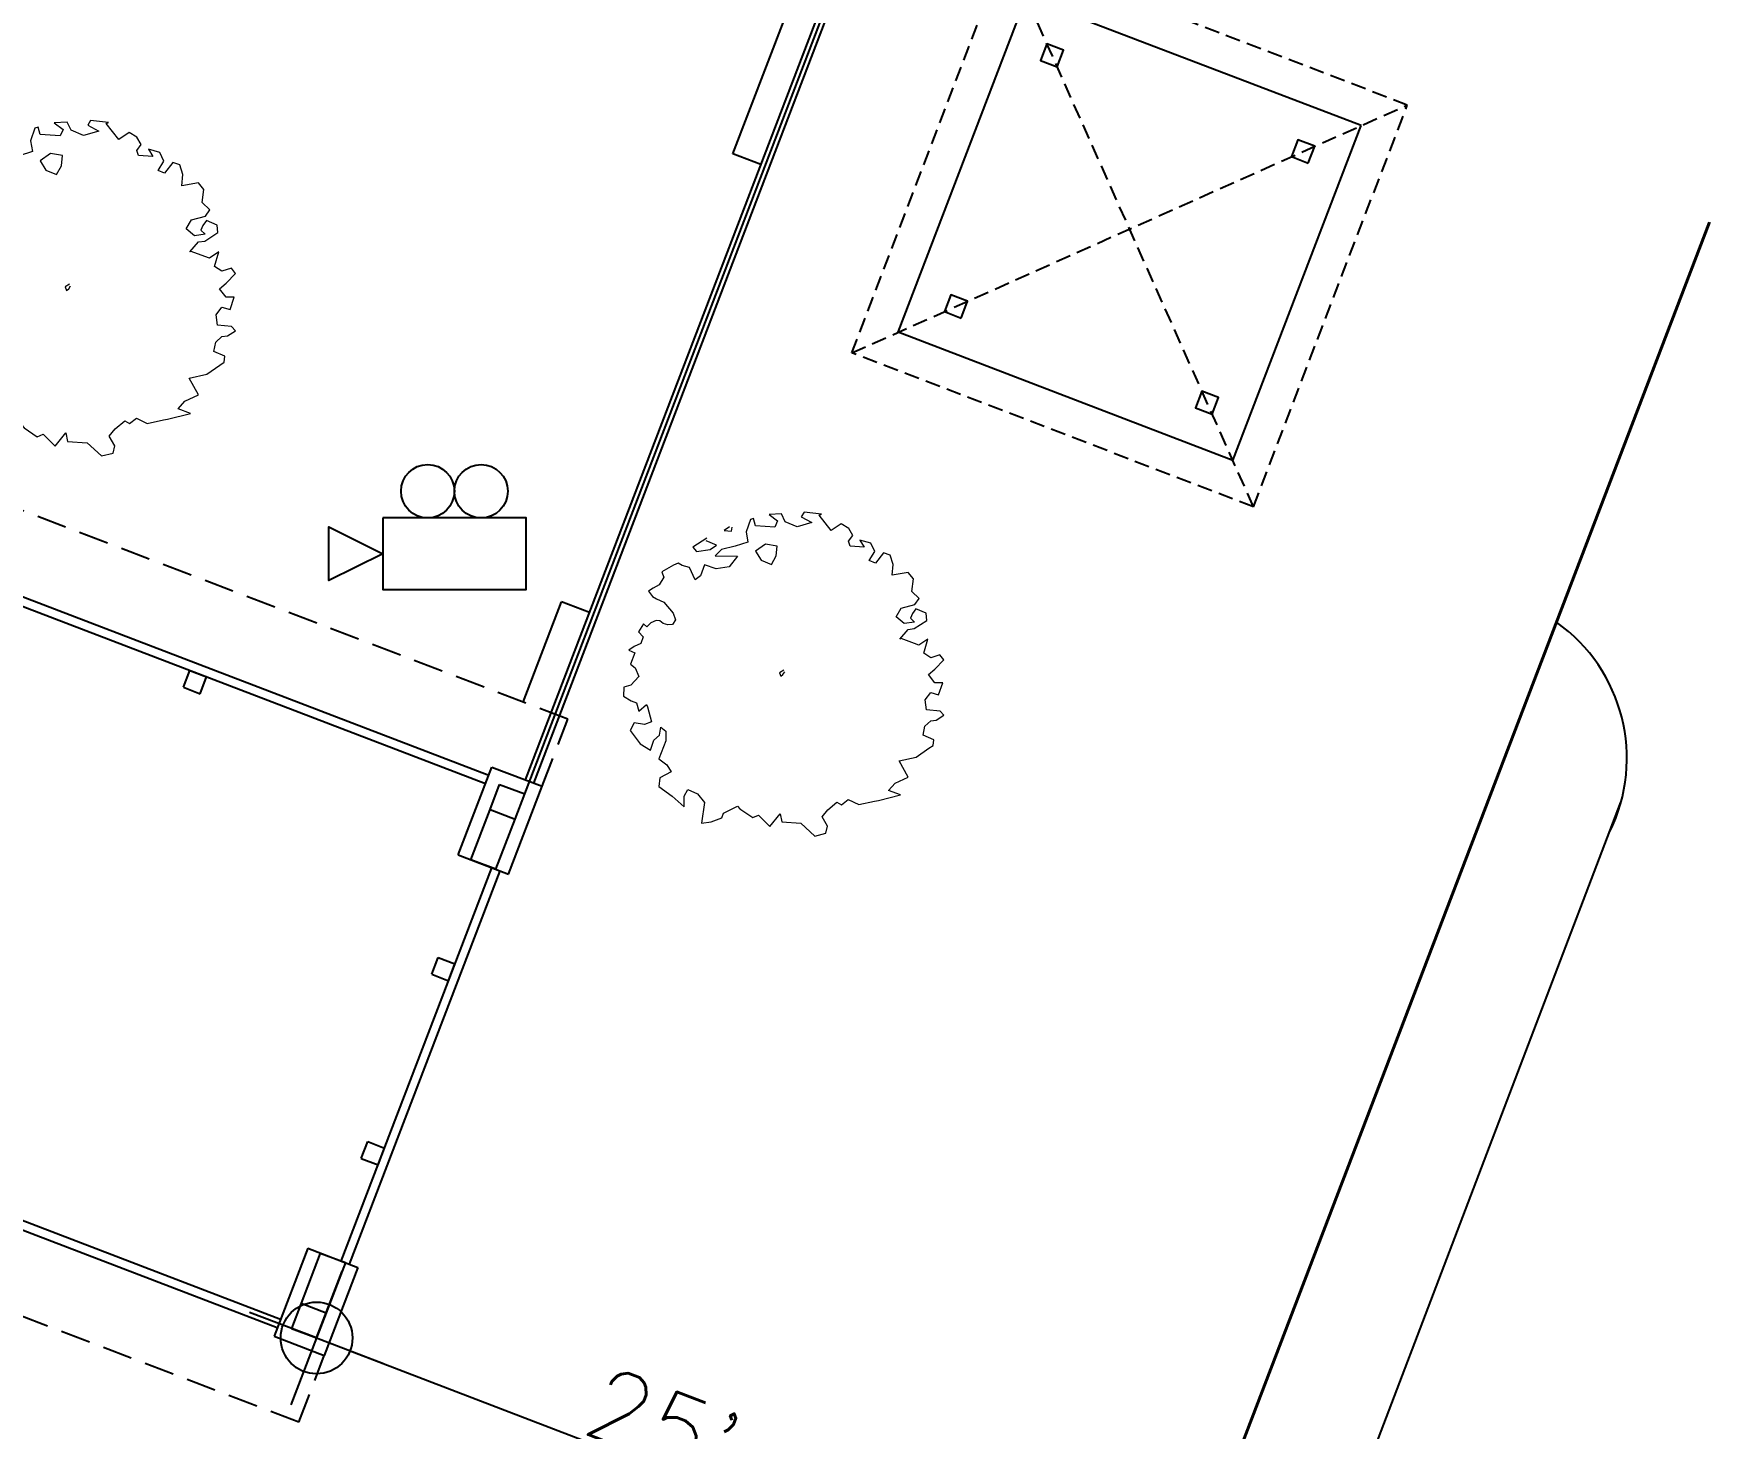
# Model space of a CAD drawing. Extents: x 2080 to 102399, y 2071 to 93424.
# Drawn here: x 77455 to 78016, y 80191 to 80658 of the extents above; entities that cross this region are included whole.
import ezdxf

# ---------------------------------------------------------------- set-up
doc = ezdxf.new("R2010")
doc.units = 0
doc.header["$LTSCALE"] = 20
doc.header["$MEASUREMENT"] = 0
doc.header["$PDMODE"] = 34
doc.header["$PDSIZE"] = 5
doc.linetypes.add('DASHED', pattern=[0.75, 0.5, -0.25])
doc.linetypes.add('HIDDEN', pattern=[0.375, 0.25, -0.125])
for name, color, linetype, lineweight in [('camera', 11, 'Continuous', 13), ('fence', 13, 'FENCELINE2', 40), ('Mango tree', 96, 'Continuous', 5), ('sappotta', 114, 'Continuous', 5)]:
    doc.layers.add(name, color=color, linetype=linetype, lineweight=lineweight)
doc.layers.add('correct', color=230, linetype='Continuous', plot=False)
for name, color, linetype in [('DIMLINE', 254, 'Continuous'), ('ELEC', 11, 'Continuous'), ('road', 2, 'Continuous'), ('Roof lilne', 31, 'Continuous'), ('wall', 13, 'Continuous')]:
    doc.layers.add(name, color=color, linetype=linetype)
doc.styles.add('STYLE1', font='romans.shx')
doc.linetypes.add('FENCELINE2', pattern='A,0.25,-0.1,[132,ltypeshp.shx,S=0.1,R=0,X=-0.1,Y=0],-0.1,1', length=1.45)
doc.dimstyles.get("Standard").update_dxf_attribs({"dimtxt": 24, "dimasz": 12, "dimexe": 0.18, "dimexo": 0.0625, "dimgap": 0, "dimtad": 1, "dimzin": 1, "dimdsep": 46, "dimlunit": 4, "dimtxsty": 'STYLE1', "dimblk": 'BLK', "dimcen": 0, "dimse1": 1, "dimse2": 1, "dimclrt": 3, "dimazin": 0, "dimtfac": 1, "dimtix": 1, "dimtmove": 2, "dimatfit": 3, "dimldrblk": 'BLK', "dimfxl": 1, "dimtolj": 1, "dimtzin": 0, "dimarcsym": 0})

# ---------------------------------------------------------------- blocks, each defined once
blk = doc.blocks.new('NEEM')
at = {"layer": 'sappotta', "linetype": 'Continuous'}
for p, q in [((0.003, 1.132), (-0.083, 1.127)), ((0.03, 1.077), (0.003, 1.132)), ((0.162, 1.144), (0.142, 1.112)), ((0.283, 1.13), (0.162, 1.144)), ((0.267, 1.123), (0.283, 1.13)), ((-0.359, 1.043), (-0.396, 1.016)), ((-0.396, 1.016), (-0.345, 1.011)), ((-0.345, 1.011), (-0.34, 1.039)), ((-0.213, 1.092), (-0.242, 1.007)), ((-0.191, 1.099), (-0.213, 1.092)), ((-0.177, 1.048), (-0.191, 1.099)), ((-0.043, 1.039), (-0.177, 1.048)), ((-0.083, 1.127), (-0.023, 1.083)), ((-0.023, 1.083), (-0.043, 1.039)), ((0.114, 1.043), (0.03, 1.077)), ((0.216, 1.072), (0.114, 1.043)), ((0.142, 1.112), (0.216, 1.072)), ((0.351, 1.016), (0.267, 1.123)), ((0.421, 1.063), (0.351, 1.016)), ((0.473, 1.03), (0.421, 1.063)), ((0.501, 0.982), (0.473, 1.03)), ((-0.517, 0.963), (-0.614, 0.901)), ((-0.521, 0.945), (-0.521, 0.945)), ((-0.449, 0.913), (-0.521, 0.945)), ((-0.494, 0.884), (-0.449, 0.913)), ((-0.32, 0.906), (-0.415, 0.884)), ((-0.23, 0.935), (-0.32, 0.906)), ((-0.242, 1.007), (-0.23, 0.935)), ((-0.108, 0.922), (-0.177, 0.872)), ((-0.027, 0.908), (-0.108, 0.922)), ((-0.034, 0.839), (-0.027, 0.908)), ((0.472, 0.942), (0.501, 0.982)), ((0.483, 0.908), (0.472, 0.942)), ((0.581, 0.9), (0.483, 0.908)), ((0.551, 0.95), (0.581, 0.9)), ((0.627, 0.928), (0.551, 0.95)), ((0.654, 0.87), (0.627, 0.928)), ((-0.614, 0.901), (-0.589, 0.87)), ((-0.589, 0.87), (-0.494, 0.884)), ((-0.415, 0.884), (-0.459, 0.839)), ((-0.459, 0.839), (-0.303, 0.837)), ((-0.303, 0.837), (-0.361, 0.762)), ((-0.177, 0.872), (-0.139, 0.809)), ((-0.139, 0.809), (-0.067, 0.78)), ((-0.067, 0.78), (-0.034, 0.839)), ((0.616, 0.806), (0.654, 0.87)), ((0.66, 0.788), (0.616, 0.806)), ((0.715, 0.86), (0.66, 0.788)), ((0.762, 0.844), (0.715, 0.86)), ((0.783, 0.779), (0.762, 0.844)), ((-0.818, 0.692), (-0.85, 0.638)), ((-0.783, 0.757), (-0.83, 0.729)), ((-0.83, 0.729), (-0.826, 0.714)), ((-0.826, 0.714), (-0.818, 0.692)), ((-0.749, 0.774), (-0.783, 0.757)), ((-0.717, 0.789), (-0.749, 0.774)), ((-0.689, 0.772), (-0.717, 0.789)), ((-0.638, 0.758), (-0.689, 0.772)), ((-0.598, 0.672), (-0.638, 0.758)), ((-0.562, 0.699), (-0.598, 0.672)), ((-0.533, 0.776), (-0.562, 0.699)), ((-0.452, 0.75), (-0.533, 0.776)), ((-0.361, 0.762), (-0.452, 0.75)), ((0.776, 0.704), (0.783, 0.779)), ((0.888, 0.723), (0.776, 0.704)), ((0.924, 0.679), (0.888, 0.723)), ((0.913, 0.591), (0.924, 0.679)), ((-0.892, 0.613), (-0.923, 0.594)), ((-0.923, 0.594), (-0.895, 0.555)), ((-0.85, 0.638), (-0.892, 0.613)), ((0.964, 0.541), (0.913, 0.591)), ((-0.895, 0.555), (-0.868, 0.54)), ((-0.868, 0.54), (-0.818, 0.517)), ((-0.818, 0.517), (-0.752, 0.44)), ((0.804, 0.415), (0.84, 0.475)), ((0.84, 0.475), (0.934, 0.5)), ((0.942, 0.471), (0.917, 0.437)), ((0.934, 0.5), (0.964, 0.541)), ((1.014, 0.439), (0.942, 0.471)), ((-0.96, 0.366), (-0.994, 0.31)), ((-0.935, 0.345), (-0.96, 0.366)), ((-0.908, 0.372), (-0.935, 0.345)), ((-0.87, 0.389), (-0.908, 0.372)), ((-0.846, 0.386), (-0.87, 0.389)), ((-0.821, 0.367), (-0.846, 0.386)), ((-0.788, 0.359), (-0.821, 0.367)), ((-0.757, 0.361), (-0.788, 0.359)), ((-0.735, 0.394), (-0.757, 0.361)), ((-0.752, 0.44), (-0.735, 0.394)), ((0.86, 0.367), (0.804, 0.415)), ((0.933, 0.378), (0.86, 0.367)), ((0.917, 0.437), (0.904, 0.404)), ((0.904, 0.404), (0.933, 0.378)), ((0.93, 0.332), (1.018, 0.389)), ((1.018, 0.389), (1.014, 0.439)), ((-0.978, 0.229), (-1.023, 0.208)), ((-0.994, 0.31), (-0.961, 0.275)), ((-0.961, 0.275), (-0.978, 0.229)), ((0.829, 0.259), (0.888, 0.326)), ((0.838, 0.262), (0.829, 0.259)), ((0.931, 0.228), (0.838, 0.262)), ((0.888, 0.326), (0.93, 0.332)), ((0.962, 0.217), (0.931, 0.228)), ((1.025, 0.259), (0.962, 0.217)), ((0.996, 0.16), (1.025, 0.259)), ((-1.023, 0.208), (-1.062, 0.182)), ((-1.062, 0.182), (-1.02, 0.162)), ((-1.02, 0.162), (-1.049, 0.084)), ((1.046, 0.129), (0.996, 0.16)), ((1.109, 0.149), (1.046, 0.129)), ((1.074, 0.049), (1.137, 0.114)), ((1.137, 0.114), (1.109, 0.149)), ((-1.049, 0.084), (-1.017, 0.059)), ((-1.017, 0.059), (-0.991, -0.002)), ((0.02, 0.041), (-0.009, 0.024)), ((-0.009, 0.024), (0, 0)), ((0, 0), (0.014, 0.011)), ((0.014, 0.011), (0.027, 0.031)), ((1.029, 0.011), (1.074, 0.049)), ((1.074, -0.047), (1.029, 0.011)), ((-1.097, -0.077), (-1.098, -0.14)), ((-1.048, -0.062), (-1.097, -0.077)), ((-0.991, -0.002), (-1.048, -0.062)), ((1.129, -0.047), (1.074, -0.047)), ((1.1, -0.129), (1.129, -0.047)), ((-1.098, -0.14), (-1.044, -0.173)), ((-1.044, -0.173), (-1.007, -0.185)), ((-1.007, -0.185), (-0.992, -0.244)), ((-0.992, -0.244), (-0.937, -0.198)), ((-0.937, -0.198), (-0.93, -0.213)), ((-0.93, -0.213), (-0.902, -0.318)), ((1.007, -0.166), (1.046, -0.114)), ((1.016, -0.234), (1.007, -0.166)), ((1.046, -0.114), (1.1, -0.129)), ((-1.025, -0.325), (-1.052, -0.378)), ((-0.953, -0.336), (-1.025, -0.325)), ((-0.902, -0.318), (-0.953, -0.336)), ((1.004, -0.349), (1.045, -0.311)), ((1.11, -0.243), (1.016, -0.234)), ((1.045, -0.311), (1.083, -0.306)), ((1.083, -0.306), (1.137, -0.273)), ((1.137, -0.273), (1.11, -0.243)), ((-1.052, -0.378), (-0.982, -0.471)), ((-0.91, -0.516), (-0.888, -0.446)), ((-0.888, -0.446), (-0.848, -0.411)), ((-0.848, -0.411), (-0.837, -0.355)), ((-0.837, -0.355), (-0.803, -0.383)), ((-0.803, -0.383), (-0.803, -0.452)), ((0.992, -0.411), (1.004, -0.349)), ((1.066, -0.443), (0.992, -0.411)), ((1.061, -0.484), (1.066, -0.443)), ((-0.982, -0.471), (-0.91, -0.516)), ((-0.803, -0.452), (-0.853, -0.576)), ((0.943, -0.565), (1.032, -0.503)), ((1.032, -0.503), (1.061, -0.484)), ((-0.853, -0.576), (-0.797, -0.619)), ((-0.766, -0.668), (-0.844, -0.71)), ((-0.797, -0.619), (-0.766, -0.668)), ((0.826, -0.591), (0.943, -0.565)), ((0.887, -0.704), (0.826, -0.591)), ((-0.844, -0.71), (-0.852, -0.77)), ((-0.852, -0.77), (-0.758, -0.838)), ((0.751, -0.797), (0.797, -0.747)), ((0.797, -0.747), (0.887, -0.704)), ((-0.758, -0.838), (-0.675, -0.912)), ((-0.676, -0.836), (-0.649, -0.791)), ((-0.675, -0.912), (-0.676, -0.836)), ((-0.649, -0.791), (-0.582, -0.82)), ((-0.582, -0.82), (-0.534, -0.881)), ((-0.534, -0.881), (-0.554, -1.025)), ((0.327, -0.932), (0.391, -0.879)), ((0.391, -0.879), (0.423, -0.897)), ((0.423, -0.897), (0.47, -0.86)), ((0.47, -0.86), (0.543, -0.896)), ((0.543, -0.896), (0.652, -0.871)), ((0.652, -0.871), (0.68, -0.867)), ((0.68, -0.867), (0.834, -0.828)), ((0.834, -0.828), (0.751, -0.797)), ((-0.554, -1.025), (-0.486, -1.015)), ((-0.486, -1.015), (-0.413, -0.988)), ((-0.413, -0.988), (-0.401, -0.955)), ((-0.401, -0.955), (-0.302, -0.907)), ((-0.302, -0.907), (-0.286, -0.926)), ((-0.286, -0.926), (-0.197, -0.986)), ((-0.197, -0.986), (-0.157, -0.969)), ((-0.157, -0.969), (-0.078, -1.049)), ((-0.078, -1.049), (-0.006, -0.96)), ((-0.006, -0.96), (0.006, -1.017)), ((0.287, -0.982), (0.327, -0.932)), ((0.324, -1.046), (0.287, -0.982)), ((0.006, -1.017), (0.139, -1.026)), ((0.139, -1.026), (0.236, -1.115)), ((0.236, -1.115), (0.314, -1.096)), ((0.314, -1.096), (0.324, -1.046))]:
    blk.add_line(p, q, dxfattribs=at)
blk = doc.blocks.new('A$C4747145C')
at = {"linetype": 'DASHED'}
for p, q in [((876.58, -1066.3), (-230.11, -642.69)), ((786.5, -1301.65), (-333.97, -872.77)), ((868, -1088.72), (876.58, -1066.3)), ((786.5, -1301.65), (795.08, -1279.24))]:
    blk.add_line(p, q, dxfattribs=at)
for p, q in [((862.4, -1086.57), (1033.45, -639.69)), ((865.2, -1087.64), (1036.26, -640.76)), ((987.21, -936.75), (1030.1, -824.68)), ((1142.17, -867.57), (1030.1, -824.68)), ((931.9, -877.03), (949.06, -832.2)), ((1099.28, -979.65), (1142.17, -867.57)), ((941.24, -880.61), (931.9, -877.03)), ((1099.28, -979.65), (987.21, -936.75)), ((850.12, -1085.08), (558.74, -973.55)), ((849.05, -1087.88), (557.67, -976.35)), ((861.64, -1060.58), (874.51, -1026.96)), ((883.85, -1030.54), (874.51, -1026.96)), ((747.91, -1055.6), (750.05, -1049.99)), ((750.05, -1049.99), (755.66, -1052.14)), ((753.51, -1057.74), (755.66, -1052.14)), ((747.91, -1055.6), (753.51, -1057.74)), ((839.93, -1111.7), (851.19, -1082.28)), ((851.19, -1082.28), (868, -1088.72)), ((850.57, -1096.5), (853.79, -1088.09)), ((853.79, -1088.09), (862.19, -1091.31)), ((856.74, -1118.13), (868, -1088.72)), ((858.98, -1099.71), (862.19, -1091.31)), ((850.57, -1096.5), (858.98, -1099.71)), ((800.74, -1247.67), (851.14, -1115.99)), ((839.93, -1111.7), (856.74, -1118.13)), ((803.54, -1248.74), (853.94, -1117.06)), ((831.06, -1151.67), (833.2, -1146.06)), ((833.2, -1146.06), (838.81, -1148.21)), ((836.66, -1153.81), (838.81, -1148.21)), ((780.41, -1267.2), (489.03, -1155.66)), ((831.06, -1151.67), (836.66, -1153.81)), ((779.34, -1270), (487.96, -1158.47)), ((807.47, -1213.31), (809.61, -1207.7)), ((809.61, -1207.7), (815.21, -1209.85)), ((813.07, -1215.45), (815.21, -1209.85)), ((807.47, -1213.31), (813.07, -1215.45)), ((789.53, -1243.38), (778.27, -1272.8)), ((789.53, -1243.38), (806.34, -1249.82)), ((806.34, -1249.82), (795.08, -1279.24)), ((787.3, -1261.8), (784.08, -1270.21)), ((787.3, -1261.8), (795.7, -1265.02)), ((795.7, -1265.02), (792.49, -1273.42)), ((778.27, -1272.8), (795.08, -1279.24)), ((784.08, -1270.21), (792.49, -1273.42))]:
    blk.add_line(p, q)
for points in [[(1040.48, -847.92), (1042.62, -842.32), (1037.02, -840.17), (1034.88, -845.78)], [(1124.53, -880.1), (1126.68, -874.49), (1121.07, -872.35), (1118.93, -877.95)], [(1008.31, -931.98), (1010.45, -926.37), (1004.85, -924.23), (1002.7, -929.83)], [(1092.36, -964.15), (1094.5, -958.55), (1088.9, -956.4), (1086.76, -962)]]:
    blk.add_lwpolyline(points, close=True)
at = {"layer": 'Roof lilne', "linetype": 'HIDDEN'}
for p, q in [((971.71, -943.67), (1023.19, -809.18)), ((1157.67, -860.66), (1023.19, -809.18)), ((1106.19, -995.14), (1023.19, -809.18)), ((971.71, -943.67), (1157.67, -860.66)), ((1106.19, -995.14), (1157.67, -860.66)), ((1106.19, -995.14), (971.71, -943.67))]:
    blk.add_line(p, q, dxfattribs=at)
at = {"layer": 'wall'}
for p, q in [((844.14, -1113.31), (850.57, -1096.5)), ((852.54, -1116.53), (858.98, -1099.71)), ((852.54, -1116.53), (844.14, -1113.31)), ((793.73, -1244.99), (787.3, -1261.8)), ((793.73, -1244.99), (802.14, -1248.21)), ((802.14, -1248.21), (795.7, -1265.02))]:
    blk.add_line(p, q, dxfattribs=at)
blk = doc.blocks.new('BLK')
for q in [(0, 2), (-2, 0), (0, -2), (2, 0)]:
    blk.add_line((0, 0), q)
blk.add_circle((0, 0), 1)
blk = doc.blocks.new('*D190')
at = {"layer": 'Defpoints', "color": 0, "ltscale": 0.5, "transparency": 16777216}
for p in [(77549.45, 80221), (77831.51, 80113.04), (77831.51, 80113.04)]:
    blk.add_point(p, dxfattribs=at)
at = {"layer": 'DIMLINE', "color": 0, "lineweight": -2, "ltscale": 0.5, "transparency": 16777216}
blk.add_line((77560.65, 80216.71), (77820.3, 80117.33), dxfattribs=at)
at = {"layer": 'DIMLINE', "color": 0, "lineweight": -2, "ltscale": 0.5, "transparency": 16777216, "xscale": 12, "yscale": 12, "zscale": 12}
for p, rotation in [((77549.45, 80221), 159.0546729670258), ((77831.51, 80113.04), 339.0546729670257)]:
    blk.add_blockref('BLK', p, dxfattribs=dict(at, rotation=rotation))
at = {"layer": 'DIMLINE', "color": 3, "ltscale": 0.5, "transparency": 16777216, "insert": (77695.58, 80180.36), "char_height": 24, "attachment_point": 5, "rotation": 339.0547, "style": 'STYLE1'}
blk.add_mtext('\\A1;25\'-2"', dxfattribs=at)
blk = doc.blocks.new('A$C22A82026')
at = {"layer": 'ELEC', "ltscale": 0.5}
blk.add_lwpolyline([(-10.21, 5.71), (-10.21, -6.29), (13.79, -6.29), (13.79, 5.71)], close=True, dxfattribs=at)
blk.add_lwpolyline([(-10.21, -0.29), (-19.21, -4.79), (-19.21, 4.21), (-10.21, -0.29)], dxfattribs=at)
blk = doc.blocks.new('A$C265A360F')
at = {"layer": 'ELEC', "ltscale": 0.5}
for centre in [(33.06, 20.94), (50.94, 20.94)]:
    blk.add_circle(centre, 8.94, dxfattribs=at)
at = {"layer": 'ELEC', "ltscale": 0.5, "xscale": 2, "yscale": 2, "zscale": 2}
blk.add_blockref('A$C22A82026', (38.42, 0.59), dxfattribs=at)

msp = doc.modelspace()

# ---------------------------------------------------------------- linework, layer by layer
at = {"layer": 'correct', "ltscale": 0.5}
msp.add_line((77619.153, 80403.116), (77793.423, 80858.403), dxfattribs=at)
at = {"layer": 'fence', "linetype": 'Continuous'}
msp.add_line((77737.144, 79866.51), (78015.8, 80594.509), dxfattribs=at)
at = {"layer": 'road', "linetype": 'Continuous', "ltscale": 0.5}
msp.add_line((77587.156, 79354.358), (77986.151, 80400.338, 0), dxfattribs=at)
msp.add_arc((77932.419, 80415.118, 0), 55.728, 333.61457, 54.77734, dxfattribs=at)

# ---------------------------------------------------------------- block references
at = {"ltscale": 0.5}
msp.add_blockref('A$C4747145C', (76756.96, 81494.426), dxfattribs=at)
at = {"layer": 'camera', "ltscale": 0.5}
msp.add_blockref('A$C265A360F', (77553.603, 80483.522), dxfattribs=at)
at = {"layer": 'Mango tree', "linetype": 'Continuous'}
for p, xscale, yscale, zscale in [((77465.761, 80571.726), 49.73619491429417, 49.73619491429417, 49.73619491429417), ((77704.924, 80442.553), 47.98491632490186, 47.98491632490186, 47.98491632490186)]:
    msp.add_blockref('NEEM', p, dxfattribs=dict(at, xscale=xscale, yscale=yscale, zscale=zscale))

# ---------------------------------------------------------------- dimensions: what is measured, and where the dimension line sits
at = {"layer": 'DIMLINE', "ltscale": 0.5}
dim = msp.add_aligned_dim(p1=(77549.445, 80221.001), p2=(77831.507, 80113.037), distance=0, dimstyle='Standard', override={"dimfxl": 0.25, "dimarcsym": 1}, dxfattribs=at)
dim.commit()
dim.dimension.update_dxf_attribs({"geometry": '*D190', "text_midpoint": (77695.583, 80180.361)})

doc.saveas('drawing.dxf')
